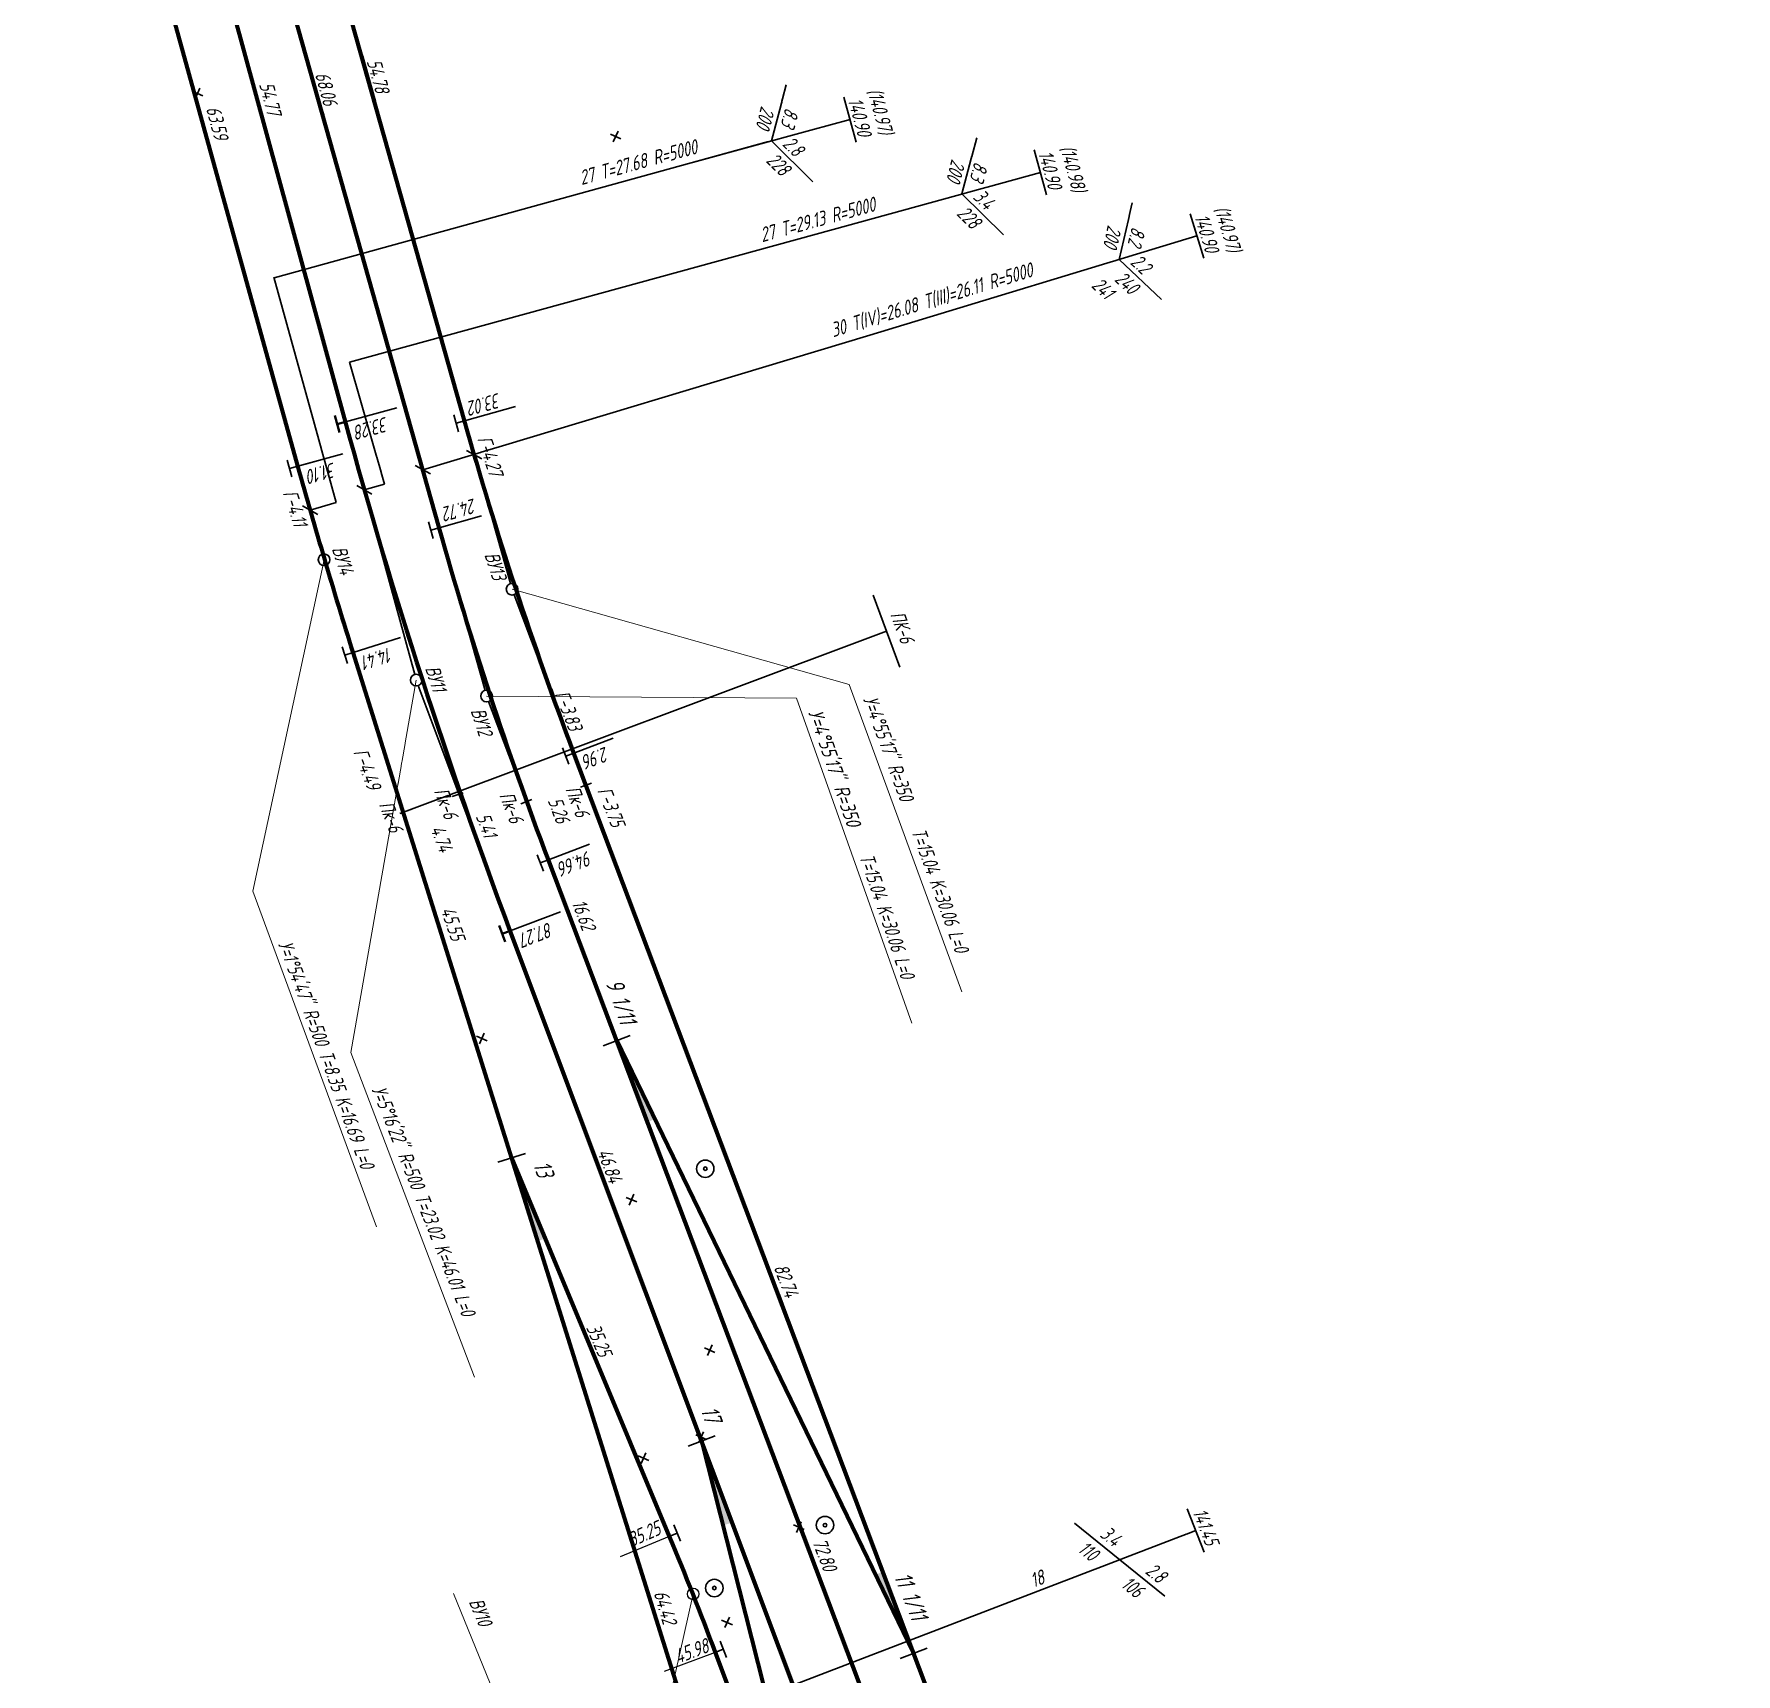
# Model space of a CAD drawing. Extents: x 8811 to 10286, y 10382 to 14118.
# Drawn here: x 10076.6 to 10223, y 10616.8 to 10757.8 of the extents above; entities that cross this region are included whole.
import ezdxf
from ezdxf.enums import TextEntityAlignment as Align

# ---------------------------------------------------------------- set-up
doc = ezdxf.new("R2010")
doc.units = 0
for name, color, linetype in [('9.Стрелочные переводы', 7, 'Continuous'), ('I.Вершины', 7, 'Continuous'), ('I.Ось трассы', 7, 'Continuous'), ('I.Параметры кривых', 7, 'Continuous'), ('II.Вершины', 7, 'Continuous'), ('II.Ось трассы', 7, 'Continuous'), ('II.Параметры кривых', 7, 'Continuous'), ('III.Вершины', 7, 'Continuous'), ('III.Ось трассы', 7, 'Continuous'), ('III.Стрелочные переводы', 7, 'Continuous'), ('IIс.Вершины', 7, 'Continuous'), ('IIс.Параметры кривых', 7, 'Continuous'), ('IIс.Прямые вставки', 7, 'Continuous'), ('IIс.Стрелочные переводы', 7, 'Continuous'), ('IV.Вершины', 7, 'Continuous'), ('IV.Ось трассы', 7, 'Continuous'), ('IV.Ось трассы1', 7, 'Continuous'), ('IV.Параметры кривых', 7, 'Continuous'), ('IV.Стрелочные переводы', 7, 'Continuous'), ('Iс.Вершины', 7, 'Continuous'), ('Iс.Междупутья', 7, 'Continuous'), ('Iс.Параметры кривых', 7, 'Continuous'), ('Iс.Прямые вставки', 7, 'Continuous'), ('Iс.Стрелочные переводы', 7, 'Continuous'), ('КН I.Прямые вставки', 7, 'Continuous'), ('КН II.Параметры кривых', 7, 'Continuous'), ('КН II.Прямые вставки', 7, 'Continuous'), ('КП 1.Стрелочные переводы', 7, 'Continuous'), ('КП 2.Вершины', 7, 'Continuous'), ('КП 2.Ось трассы', 7, 'Continuous'), ('КП 2.Параметры кривых', 7, 'Continuous'), ('КП3.Вершины', 7, 'Continuous'), ('КП3.Стрелочные переводы', 7, 'Continuous'), ('КП5.Ось трассы', 7, 'Continuous'), ('маскировка', 7, 'Continuous')]:
    doc.layers.add(name, color=color, linetype=linetype)
for name, color, linetype, lineweight in [('IIс.Пикетаж', 7, 'Continuous', 15), ('Iс.Пикетаж', 7, 'Continuous', 15), ('кресты', 1, 'Continuous', 30), ('кресты здания и сооружения', 1, 'Continuous', 30), ('Уклоноуказатели по станции', 1, 'Continuous', 35)]:
    doc.layers.add(name, color=color, linetype=linetype, lineweight=lineweight)
doc.styles.add('спдс_сжатие09', font='SPDS.shx', dxfattribs={"width": 0.9, "oblique": 15, "height": 1.25})

# ---------------------------------------------------------------- blocks, each defined once
blk = doc.blocks.new('alignment_cc_sign')
at = {"color": 0, "linetype": 'ByBlock', "lineweight": -2}
for p, q in [((-1.5, 1.5), (1.5, 1.5)), ((0, 0), (0, 1.5))]:
    blk.add_line(p, q, dxfattribs=at)

msp = doc.modelspace()

# ---------------------------------------------------------------- linework, layer by layer
at = {"layer": '9.Стрелочные переводы', "color": 5, "lineweight": 30}
for centre, radius in [((10134.34, 10660.24), 0.75), ((10134.34, 10660.24), 0.15), ((10135.12, 10624.19), 0.75), ((10135.12, 10624.19), 0.15)]:
    msp.add_circle(centre, radius, dxfattribs=at)
at = {"layer": 'I.Параметры кривых', "color": 5, "lineweight": 30}
msp.add_line((10104.05, 10704.63), (10108.13, 10705.91), dxfattribs=at)
at = {"layer": 'I.Параметры кривых', "color": 5}
msp.add_line((10104.05, 10704.63), (10108.13, 10705.91), dxfattribs=at)
at = {"layer": 'II.Параметры кривых', "color": 5, "lineweight": 30}
msp.add_line((10103.4, 10724.46), (10107.81, 10725.66), dxfattribs=at)
at = {"layer": 'III.Стрелочные переводы', "color": 5, "lineweight": 30}
msp.add_line((10135.19, 10637.28), (10132.86, 10636.4), dxfattribs=at)
at = {"layer": 'III.Стрелочные переводы', "color": 5}
msp.add_solid([(10126.72, 10671.26), (10126.72, 10671.26), (10129.37, 10664.24), (10129.99, 10664.51)], dxfattribs=at)
at = {"layer": 'IV.Стрелочные переводы', "color": 5, "lineweight": 30}
msp.add_line((10153.43, 10619.03), (10151.09, 10618.14), dxfattribs=at)
at = {"layer": 'КП 1.Стрелочные переводы', "color": 5, "lineweight": 30}
msp.add_solid([(10134.02, 10636.84), (10134.02, 10636.84), (10136.66, 10629.82), (10135.87, 10629.57)], dxfattribs=at)
at = {"layer": 'КП 2.Вершины', "color": 5}
msp.add_line((10131.24, 10628.63), (10133.11, 10624.14), dxfattribs=at)
at = {"layer": 'КП 2.Вершины', "color": 5, "lineweight": 30}
msp.add_line((10136.97, 10613.92), (10134.2, 10621.29), dxfattribs=at)
at = {"layer": 'КП 2.Вершины', "color": 5}
msp.add_circle((10133.3, 10623.68), 0.5, dxfattribs=at)
at = {"layer": 'КП 2.Параметры кривых', "color": 5}
for p, q in [((10131.24, 10628.63), (10127.03, 10626.87)), ((10135.19, 10618.66), (10130.8, 10617.01))]:
    msp.add_line(p, q, dxfattribs=at)
at = {"layer": 'КП3.Стрелочные переводы', "color": 5}
msp.add_solid([(10117.68, 10661.17), (10117.68, 10661.17), (10119.93, 10654.01), (10120.57, 10654.25)], dxfattribs=at)
at = {"layer": 'кресты', "color": 5, "lineweight": 30}
for p, q in [((10134.92, 10645.09), (10134.52, 10644.18)), ((10134.26, 10644.84), (10135.17, 10644.44)), ((10133.52, 10637.35), (10134.44, 10636.95)), ((10134.18, 10637.61), (10133.78, 10636.7)), ((10128.57, 10635.56), (10129.48, 10635.15)), ((10129.23, 10635.81), (10128.82, 10634.9)), ((10142.6, 10629.88), (10142.2, 10628.97)), ((10136.41, 10621.7), (10136.01, 10620.79)), ((10135.75, 10621.44), (10136.67, 10621.04))]:
    msp.add_line(p, q, dxfattribs=at)
at = {"layer": 'маскировка', "color": 5, "lineweight": 20, "flags": 128}
msp.add_lwpolyline([(10133.3, 10623.68), (10125.99, 10591.08), (10112.68, 10623.72)], dxfattribs=at)
at = {"layer": 'Уклоноуказатели по станции', "color": 5, "lineweight": 30}
for p, q in [((10109.39, 10720.69), (10110.7, 10719.97)), ((10104.36, 10718.97), (10105.66, 10718.23))]:
    msp.add_line(p, q, dxfattribs=at)

# ---------------------------------------------------------------- block references
at = {"layer": 'I.Ось трассы', "color": 5, "lineweight": 30, "xscale": 0.4999999999999982, "yscale": 0.4999999999999982, "zscale": 0.4999999999999982, "rotation": 107.4228383601294}
msp.add_blockref('alignment_cc_sign', (10104.05, 10704.63), dxfattribs=at)
msp.add_blockref('alignment_cc_sign', (10104.05, 10704.63), dxfattribs=at)
at = {"layer": 'II.Ось трассы', "color": 5, "lineweight": 40, "xscale": 0.5, "yscale": 0.5, "zscale": 0.5}
for p, rotation in [((10103.4, 10724.46), 105.2967643960445), ((10117.57, 10680.7), 110.5696021334026)]:
    msp.add_blockref('alignment_cc_sign', p, dxfattribs=dict(at, rotation=rotation))
at = {"layer": 'КП 2.Ось трассы', "color": 5, "lineweight": 30}
for p, xscale, yscale, zscale, rotation in [((10131.24, 10628.63), 0.4999999999999999, 0.4999999999999999, 0.4999999999999999, 292.6172878376161), ((10135.19, 10618.66), 0.4999999999999993, 0.4999999999999993, 0.4999999999999993, 290.5690370489344)]:
    msp.add_blockref('alignment_cc_sign', p, dxfattribs=dict(at, xscale=xscale, yscale=yscale, zscale=zscale, rotation=rotation))

# ---------------------------------------------------------------- texts
at = {"layer": 'I.Параметры кривых', "color": 5, "lineweight": 30, "style": 'спдс_сжатие09', "oblique": 15, "width": 0.9}
for s, rotation, p in [('33.28', 195.5098, (10104.14, 10724.14)), ('14.41', 197.4228, (10104.79, 10704.34))]:
    msp.add_text(s, height=1.25, rotation=rotation, dxfattribs=at).set_placement(p, align=Align.RIGHT)
at = {"layer": 'I.Параметры кривых', "color": 5, "style": 'спдс_сжатие09', "oblique": 15, "width": 0.9}
msp.add_text('14.41', height=1.25, rotation=197.4228, dxfattribs=at).set_placement((10104.79, 10704.34), align=Align.RIGHT)
at = {"layer": 'II.Параметры кривых', "color": 5, "lineweight": 30, "style": 'спдс_сжатие09', "oblique": 15, "width": 0.9}
msp.add_text('87.27', height=1.25, rotation=201.2268, dxfattribs=at).set_placement((10118.33, 10680.45), align=Align.RIGHT)
at = {"layer": 'IIс.Прямые вставки', "color": 5, "lineweight": 30, "style": 'спдс_сжатие09', "oblique": 15, "width": 0.9}
msp.add_text('45.55', height=1.25, rotation=289.0402, dxfattribs=at).set_placement((10112.04, 10681.12), align=Align.CENTER)
at = {"layer": 'IIс.Стрелочные переводы', "color": 5, "lineweight": 30, "style": 'спдс_сжатие09', "oblique": 15, "width": 0.9}
for s, p in [('13', (10119.95, 10659.36)), ('17', (10134.37, 10638.26))]:
    msp.add_text(s, height=1.5, rotation=289.4437, dxfattribs=at).set_placement(p, align=Align.RIGHT)
at = {"layer": 'КП 2.Вершины', "color": 5, "lineweight": 30, "style": 'спдс_сжатие09', "oblique": 15, "width": 0.9}
for s, rotation, p in [('35.25', 293.1236, (10124.63, 10645.27)), ('ВУ10', 292.0382, (10114.43, 10621.91))]:
    msp.add_text(s, height=1.25, rotation=rotation, dxfattribs=at).set_placement(p, align=Align.CENTER)
at = {"layer": 'КП 2.Параметры кривых', "color": 5, "lineweight": 30, "style": 'спдс_сжатие09', "oblique": 15, "width": 0.9}
for s, rotation, p in [('35.25', 23.7631, (10130.62, 10628.84)), ('45.98', 20.5636, (10134.75, 10618.7))]:
    msp.add_text(s, height=1.25, rotation=rotation, dxfattribs=at).set_placement(p, align=Align.RIGHT)
at = {"layer": 'КП3.Вершины', "color": 5, "lineweight": 30, "style": 'спдс_сжатие09', "oblique": 15, "width": 0.9}
msp.add_text('64.42', height=1.25, rotation=286.6416, dxfattribs=at).set_placement((10130.3, 10622.37), align=Align.CENTER)
at = {"layer": 'Уклоноуказатели по станции', "color": 5, "lineweight": 30, "style": 'спдс_сжатие09', "oblique": 15, "width": 0.9}
msp.add_text('18', height=1.25, rotation=21.0029, dxfattribs=at).set_placement((10162.34, 10624.78), align=Align.MIDDLE_LEFT)

# ---------------------------------------------------------------- wipeouts: each hides what was drawn before it
at = {"color": 5}
for points in [[(10102.19, 10754.71), (10103.12, 10751.29), (10101.59, 10750.9), (10100.64, 10754.89)], [(10106.62, 10755.99), (10107.64, 10752.08), (10105.99, 10752.01), (10104.91, 10755.94)], [(10097.42, 10754.14), (10098.43, 10749.86), (10096.6, 10750.24), (10095.63, 10754.01)], [(10149.65, 10753.82), (10151.16, 10748.28), (10147.65, 10748.15), (10146.33, 10752.82)], [(10092.79, 10751.89), (10093.78, 10748.18), (10091.94, 10748.19), (10091.02, 10751.72)], [(10137.1, 10750.02), (10137.38, 10748.13), (10123.66, 10744.49), (10123.41, 10746.44)], [(10166.25, 10748.84), (10167.63, 10743.62), (10163.91, 10743.62), (10162.75, 10748.14)], [(10179.62, 10743.62), (10181.61, 10737.95), (10177.72, 10737.84), (10176.25, 10742.62)], [(10172.86, 10741.87), (10171.98, 10739.01), (10174.59, 10736.01), (10168.91, 10733.85), (10167.21, 10736.03), (10169.72, 10737.53), (10169.23, 10738.76), (10168.18, 10739.1), (10168.78, 10742.43)], [(10117.29, 10727.22), (10117.33, 10725.78), (10113.98, 10724.88), (10113.87, 10726.34)], [(10103.22, 10722.58), (10103.26, 10721.04), (10099.78, 10720.14), (10100.11, 10721.67)], [(10115.82, 10723.73), (10117.24, 10719.17), (10115.84, 10719.38), (10114.48, 10723.51)], [(10108.16, 10722.02), (10108.2, 10720.63), (10105.19, 10719.74), (10104.86, 10721.12)], [(10099.22, 10718.96), (10100.49, 10714.88), (10098.98, 10714.82), (10097.77, 10718.85)], [(10115.32, 10718.13), (10115.28, 10716.74), (10111.81, 10715.74), (10111.74, 10717.26)], [(10103.57, 10714.08), (10104.48, 10711.01), (10102.91, 10710.92), (10101.98, 10713.78)], [(10116.55, 10713.57), (10117.48, 10710.65), (10116.11, 10710.25), (10115.06, 10713.47)], [(10151.46, 10708.68), (10152.76, 10705.05), (10151.14, 10704.93), (10149.94, 10708.31)], [(10111.47, 10703.65), (10112.28, 10701.07), (10110.89, 10700.99), (10110.08, 10703.45)], [(10148.97, 10702.09), (10158.24, 10676.15), (10156.5, 10675.82), (10147.16, 10701.94)], [(10115.49, 10699.83), (10116.24, 10697.39), (10114.84, 10697.33)], [(10105.23, 10696.84), (10106.84, 10692.26), (10107.52, 10692.02), (10108.73, 10688.76), (10107.25, 10688.66), (10105.98, 10692.04), (10105.32, 10692.43), (10103.65, 10696.8)], [(10126.09, 10693.68), (10127.84, 10689.15), (10126.33, 10689), (10124.79, 10693.26)], [(10117.88, 10692.84), (10119.02, 10689.74), (10117.58, 10689.48), (10116.35, 10692.74)], [(10112.04, 10689.91), (10112.94, 10687.38), (10111.61, 10687.01), (10110.45, 10689.79)], [(10124.98, 10688.21), (10125.49, 10686.43), (10121.73, 10685.11), (10121.19, 10686.58)], [(10124.13, 10683.89), (10125.34, 10680.41), (10123.81, 10680.1), (10122.55, 10683.36)], [(10126.99, 10677.19), (10128.78, 10672.4), (10127.01, 10672.22), (10125.43, 10676.8)], [(10105.55, 10670.72), (10116.01, 10644.53), (10114.28, 10644.2), (10104.07, 10670.19)], [(10126.3, 10662.29), (10127.68, 10658.72), (10126.18, 10658.29), (10124.78, 10661.98)], [(10141.29, 10652.31), (10141.68, 10652.05), (10142.81, 10648.71), (10141.05, 10648.62), (10139.93, 10652.1)], [(10165.64, 10627.77), (10168.43, 10630.48), (10175.05, 10625.21), (10171.94, 10622.29)], [(10144.8, 10628.76), (10146.01, 10625.45), (10144.55, 10625.07), (10143.34, 10628.47)], [(10151.97, 10626.19), (10153.9, 10621.14), (10152.04, 10621.05), (10150.23, 10625.72)]]:
    msp.add_wipeout(points, dxfattribs=at).dxf.layer = 'маскировка'

# ---------------------------------------------------------------- next in the draw order: linework, layer by layer
at = {"color": 5, "lineweight": 30}
for p, q in [((10148.77, 10709.56, 62.93), (10151.08, 10703.37, 62.93)), ((10119.42, 10691.98), (10118.48, 10691.62))]:
    msp.add_line(p, q, dxfattribs=at)
at = {"layer": '9.Стрелочные переводы', "color": 5, "lineweight": 30}
for radius in [0.75, 0.15]:
    msp.add_circle((10144.64, 10629.6), radius, dxfattribs=at)
at = {"layer": 'I.Вершины', "color": 5, "lineweight": 30}
for p, q in [((10099.31, 10720.64), (10101.41, 10713.08)), ((10104.05, 10704.63), (10101.7, 10712.12))]:
    msp.add_line(p, q, dxfattribs=at)
at = {"layer": 'I.Вершины', "color": 5}
for p, q in [((10099.31, 10720.64), (10101.41, 10713.08)), ((10104.05, 10704.63), (10101.7, 10712.12))]:
    msp.add_line(p, q, dxfattribs=at)
at = {"layer": 'I.Вершины', "color": 5, "lineweight": 30}
msp.add_circle((10101.55, 10712.6), 0.5, dxfattribs=at)
at = {"layer": 'I.Вершины', "color": 5}
msp.add_circle((10101.55, 10712.6), 0.5, dxfattribs=at)
at = {"layer": 'I.Параметры кривых', "color": 5, "lineweight": 30}
msp.add_line((10099.31, 10720.64), (10103.17, 10721.71), dxfattribs=at)
at = {"layer": 'I.Параметры кривых', "color": 5}
msp.add_line((10099.31, 10720.64), (10103.17, 10721.71), dxfattribs=at)
at = {"layer": 'II.Вершины', "color": 5, "lineweight": 30}
msp.add_line((10103.4, 10724.46), (10109.35, 10702.73), dxfattribs=at)
msp.add_circle((10109.48, 10702.25), 0.5, dxfattribs=at)
at = {"layer": 'II.Параметры кривых', "color": 5, "lineweight": 30}
for p, q in [((10120.85, 10686.8), (10124.39, 10688.14)), ((10117.57, 10680.7), (10121.9, 10682.32))]:
    msp.add_line(p, q, dxfattribs=at)
at = {"layer": 'III.Вершины', "color": 5, "lineweight": 30}
msp.add_line((10111.45, 10715.35), (10115.4, 10701.36), dxfattribs=at)
at = {"layer": 'III.Стрелочные переводы', "color": 5, "lineweight": 30}
msp.add_line((10127.89, 10671.7), (10125.55, 10670.81), dxfattribs=at)
at = {"layer": 'III.Стрелочные переводы', "color": 5}
msp.add_line((10126.72, 10671.26), (10137.63, 10648.76), dxfattribs=at)
at = {"layer": 'IIс.Вершины', "color": 5, "lineweight": 30}
msp.add_circle((10117.72, 10710.06), 0.5, dxfattribs=at)
at = {"layer": 'IV.Вершины', "color": 5, "lineweight": 30}
msp.add_line((10113.64, 10724.53), (10117.59, 10710.54), dxfattribs=at)
at = {"layer": 'IV.Ось трассы1', "color": 5, "lineweight": 70}
msp.add_line((10152.26, 10618.58), (10126.72, 10671.26), dxfattribs=at)
at = {"layer": 'IV.Параметры кривых', "color": 5, "lineweight": 30}
for p, q in [((10113.64, 10724.53), (10118.03, 10725.77)), ((10111.45, 10715.35), (10115.09, 10716.38))]:
    msp.add_line(p, q, dxfattribs=at)
at = {"layer": 'IV.Стрелочные переводы', "color": 5, "lineweight": 30}
msp.add_line((10152.26, 10618.58), (10141.35, 10641.08), dxfattribs=at)
at = {"layer": 'IV.Стрелочные переводы', "color": 5}
msp.add_solid([(10152.26, 10618.58), (10152.26, 10618.58), (10149.61, 10625.6), (10148.99, 10625.33)], dxfattribs=at)
at = {"layer": 'Iс.Стрелочные переводы', "color": 5, "lineweight": 30}
msp.add_line((10155.4, 10610.28), (10141.6, 10646.83), dxfattribs=at)
at = {"layer": 'КП 2.Ось трассы', "color": 5, "lineweight": 70, "flags": 128}
msp.add_lwpolyline([(10117.68, 10661.17), (10131.24, 10628.63, -0.008937), (10135.19, 10618.66), (10145.82, 10590.32)], format="xyb", dxfattribs=at)
at = {"layer": 'КП3.Стрелочные переводы', "color": 5, "lineweight": 30}
msp.add_line((10116.49, 10660.8), (10118.88, 10661.54), dxfattribs=at)
at = {"layer": 'КП3.Стрелочные переводы', "color": 5}
msp.add_line((10117.68, 10661.17), (10125.11, 10643.35), dxfattribs=at)
at = {"layer": 'кресты', "color": 5, "lineweight": 30}
for p, q in [((10090.22, 10752.88), (10091.13, 10752.48)), ((10090.88, 10753.13), (10090.47, 10752.22)), ((10126.18, 10749.19), (10127.09, 10748.79)), ((10126.18, 10749.19), (10127.09, 10748.79)), ((10126.84, 10749.45), (10126.43, 10748.53)), ((10114.65, 10671.63), (10115.57, 10671.23)), ((10115.31, 10671.89), (10114.91, 10670.97)), ((10127.53, 10657.78), (10128.45, 10657.38)), ((10128.19, 10658.04), (10127.79, 10657.12)), ((10141.94, 10629.62), (10142.86, 10629.22))]:
    msp.add_line(p, q, dxfattribs=at)
at = {"layer": 'Уклоноуказатели по станции', "color": 5, "lineweight": 30}
for p, q in [((10146.26, 10752.37), (10147.31, 10748.51)), ((10162.64, 10747.83), (10163.7, 10743.97)), ((10169.94, 10738.4), (10171.07, 10743.27)), ((10176.06, 10742.34), (10177.22, 10738.51)), ((10169.94, 10738.4), (10173.59, 10734.98)), ((10102.59, 10717.51), (10097.24, 10736.89)), ((10106.76, 10719.08), (10103.73, 10729.57)), ((10113.81, 10721.99), (10115.13, 10721.28)), ((10105.01, 10718.6), (10106.76, 10719.08)), ((10099.71, 10717.23), (10101.01, 10716.49)), ((10100.36, 10716.86), (10102.59, 10717.51)), ((10169.99, 10626.62), (10166.1, 10629.77)), ((10139.57, 10614.96), (10171.24, 10627.11)), ((10173.87, 10623.48), (10169.99, 10626.62))]:
    msp.add_line(p, q, dxfattribs=at)

# ---------------------------------------------------------------- next in the draw order: block references
at = {"layer": 'I.Ось трассы', "color": 5, "lineweight": 30, "xscale": 0.499999999999999, "yscale": 0.499999999999999, "zscale": 0.499999999999999, "rotation": 105.5098116566355}
msp.add_blockref('alignment_cc_sign', (10099.31, 10720.64), dxfattribs=at)
msp.add_blockref('alignment_cc_sign', (10099.31, 10720.64), dxfattribs=at)
at = {"layer": 'III.Ось трассы', "color": 5, "lineweight": 30}
for p, xscale, yscale, zscale, rotation in [((10111.45, 10715.35), 0.4999999999999999, 0.4999999999999999, 0.4999999999999999, 105.7646869957037), ((10120.85, 10686.8), 0.4999999999999956, 0.4999999999999956, 0.4999999999999956, 110.6861388210214)]:
    msp.add_blockref('alignment_cc_sign', p, dxfattribs=dict(at, xscale=xscale, yscale=yscale, zscale=zscale, rotation=rotation))
at = {"layer": 'IV.Ось трассы', "color": 5, "lineweight": 30, "xscale": 0.4999999999999999, "yscale": 0.4999999999999999, "zscale": 0.4999999999999999, "rotation": 105.7646869957037}
msp.add_blockref('alignment_cc_sign', (10113.64, 10724.53), dxfattribs=at)

# ---------------------------------------------------------------- next in the draw order: texts
at = {"layer": 'I.Параметры кривых', "color": 5, "lineweight": 30, "style": 'спдс_сжатие09', "oblique": 15, "width": 0.9}
msp.add_text('31.10', height=1.25, rotation=195.5098, dxfattribs=at).set_placement((10100.05, 10720.33), align=Align.RIGHT)
at = {"layer": 'I.Параметры кривых', "color": 5, "style": 'спдс_сжатие09', "oblique": 15, "width": 0.9}
msp.add_text('31.10', height=1.25, rotation=195.5098, dxfattribs=at).set_placement((10100.05, 10720.33), align=Align.RIGHT)
at = {"layer": 'II.Параметры кривых', "color": 5, "lineweight": 30, "style": 'спдс_сжатие09', "oblique": 15, "width": 0.9}
msp.add_text('94.66', height=1.25, rotation=201.2268, dxfattribs=at).set_placement((10121.61, 10686.56), align=Align.RIGHT)
at = {"layer": 'IIс.Вершины', "color": 5, "lineweight": 30, "style": 'спдс_сжатие09', "oblique": 15, "width": 0.9}
for s, p in [('Г-4.27', (10116.43, 10721.73)), ('Г-4.11', (10099.66, 10717.24)), ('ВУ14', (10103.77, 10712.76)), ('ВУ11', (10111.76, 10702.59))]:
    msp.add_text(s, height=1.25, rotation=287.9645, dxfattribs=at).set_placement(p, align=Align.TOP_CENTER)
at = {"layer": 'IIс.Прямые вставки', "color": 5, "lineweight": 30, "style": 'спдс_сжатие09', "oblique": 15, "width": 0.9}
for s, rotation, p in [('68.06', 285.3174, (10101.14, 10752.94)), ('16.62', 290.6861, (10123.3, 10681.86)), ('72.80', 290.6861, (10144.02, 10626.85))]:
    msp.add_text(s, height=1.25, rotation=rotation, dxfattribs=at).set_placement(p, align=Align.CENTER)
at = {"layer": 'IIс.Стрелочные переводы', "color": 5, "lineweight": 30, "style": 'спдс_сжатие09', "oblique": 15, "width": 0.9}
msp.add_text('9 1/11', height=1.5, rotation=289.4437, dxfattribs=at).set_placement((10127.05, 10672.53), align=Align.RIGHT)
at = {"layer": 'IV.Параметры кривых', "color": 5, "lineweight": 30, "style": 'спдс_сжатие09', "oblique": 15, "width": 0.9}
for s, p in [('33.02', (10113.89, 10726.2)), ('24.72', (10111.75, 10717.12))]:
    msp.add_text(s, height=1.25, rotation=195.7647, dxfattribs=at).set_placement(p, align=Align.RIGHT)
at = {"layer": 'Iс.Вершины', "color": 5, "lineweight": 30, "style": 'спдс_сжатие09', "oblique": 15, "width": 0.9}
msp.add_text('ВУ13', height=1.25, rotation=288.034, dxfattribs=at).set_placement((10116.89, 10712.27), align=Align.TOP_CENTER)
at = {"layer": 'Iс.Междупутья', "color": 5, "lineweight": 30, "style": 'спдс_сжатие09', "oblique": 15, "width": 0.9}
for s, p in [('Г-4.49', (10104.68, 10694.4)), ('46.84', (10125.55, 10660.29))]:
    msp.add_text(s, height=1.25, rotation=290.457, dxfattribs=at).set_placement(p, align=Align.CENTER)
at = {"layer": 'Iс.Прямые вставки', "color": 5, "lineweight": 30, "style": 'спдс_сжатие09', "oblique": 15, "width": 0.9}
for s, rotation, p in [('54.78', 285.5374, (10105.6, 10754.03)), ('82.74', 290.6861, (10140.71, 10650.42))]:
    msp.add_text(s, height=1.25, rotation=rotation, dxfattribs=at).set_placement(p, align=Align.CENTER)
at = {"layer": 'Iс.Стрелочные переводы', "color": 5, "lineweight": 30, "style": 'спдс_сжатие09', "oblique": 15, "width": 0.9}
msp.add_text('11 1/11', height=1.5, rotation=291.8755, dxfattribs=at).set_placement((10153.51, 10621.84), align=Align.TOP_RIGHT)
at = {"layer": 'КН I.Прямые вставки', "color": 5, "lineweight": 30, "style": 'спдс_сжатие09', "oblique": 15, "width": 0.9}
msp.add_text('63.59', height=1.25, rotation=285.0355, dxfattribs=at).set_placement((10091.76, 10750), align=Align.CENTER)
at = {"layer": 'КН II.Прямые вставки', "color": 5, "lineweight": 30, "style": 'спдс_сжатие09', "oblique": 15, "width": 0.9}
msp.add_text('54.77', height=1.25, rotation=284.918, dxfattribs=at).set_placement((10096.32, 10752.09), align=Align.CENTER)
at = {"layer": 'Уклоноуказатели по станции', "color": 5, "lineweight": 30, "style": 'спдс_сжатие09', "oblique": 15, "width": 0.9}
for s, rotation, p in [('140.90', 285.2121, (10147.03, 10750.51)), ('(140.97)', 285.2121, (10148.79, 10751)), ('140.90', 285.3621, (10163.41, 10745.97)), ('(140.98)', 285.3621, (10165.38, 10746.07)), ('140.90', 286.892, (10176.88, 10740.5)), ('(140.97)', 286.892, (10178.69, 10740.87))]:
    msp.add_text(s, height=1.25, rotation=rotation, dxfattribs=at).set_placement(p, align=Align.CENTER)
msp.add_text('27 Т=27.68 R=5000', height=1.25, rotation=15.2121, dxfattribs=at).set_placement((10123.53, 10745.4), align=Align.MIDDLE_LEFT)
for s, rotation, p in [('8.2', 256.892, (10170.67, 10739.76)), ('3.4', 321.034, (10169.44, 10627.67)), ('2.8', 321.034, (10173.33, 10624.52))]:
    msp.add_text(s, height=1.25, rotation=rotation, dxfattribs=at).set_placement(p, align=Align.RIGHT)
msp.add_text('2.2', height=1.25, rotation=316.892, dxfattribs=at).set_placement((10170.83, 10738.08))
msp.add_text('240', height=1.25, rotation=316.892, dxfattribs=at).set_placement((10170.32, 10737.53), align=Align.TOP_LEFT)
at = {"layer": 'Уклоноуказатели по станции', "color": 5, "lineweight": 30, "extrusion": (0.001331, 0.000370299, 0.999999), "style": 'спдс_сжатие09', "oblique": 15, "width": 0.9}
msp.add_text('ПК-6', height=1.25, rotation=290.2195, dxfattribs=at).set_placement((10150.57, 10706.56, 103.95), align=Align.CENTER)
at = {"layer": 'Уклоноуказатели по станции', "color": 5, "lineweight": 30, "style": 'спдс_сжатие09', "oblique": 15, "width": 0.9}
for s, p in [('110', (10168.26, 10627.38)), ('106', (10172.15, 10624.23))]:
    msp.add_text(s, height=1.25, rotation=321.034, dxfattribs=at).set_placement(p, align=Align.TOP_RIGHT)

# ---------------------------------------------------------------- next in the draw order: wipeouts: each hides what was drawn before it
at = {"color": 5}
for points in [[(10167.96, 10740.27), (10168.29, 10738.39), (10145.44, 10731.37), (10145.27, 10733.48)], [(10142.48, 10701.06), (10144.08, 10701.39), (10153.53, 10673.46), (10152.13, 10673.32)], [(10114.04, 10699.83), (10115.56, 10699.94), (10114.89, 10697.35)], [(10110.02, 10697.28), (10110.15, 10695.88), (10107.67, 10695.06), (10107.53, 10696.47)], [(10126.17, 10696.83), (10126.55, 10695.37), (10123.94, 10694.4), (10123.57, 10695.74)], [(10112.09, 10693.29), (10113.39, 10689.92), (10111.88, 10689.81)], [(10123.59, 10693.42), (10124.76, 10690.19), (10123.38, 10689.91), (10121.49, 10689.55), (10120.6, 10692.1), (10122.05, 10692.46), (10122.06, 10693.31)], [(10115.81, 10691.06), (10116.82, 10688.45), (10115.29, 10688.29), (10114.42, 10690.82)], [(10097.16, 10684.37), (10106.59, 10658.44), (10105.03, 10658.41), (10095.63, 10684.02)], [(10174.92, 10630.95), (10177.7, 10631.86), (10179.31, 10627.51), (10176.67, 10626.66)]]:
    msp.add_wipeout(points, dxfattribs=at).dxf.layer = 'маскировка'

# ---------------------------------------------------------------- next in the draw order: linework, layer by layer
at = {"color": 5, "lineweight": 30}
msp.add_line((10124.55, 10693.39), (10123.61, 10693.04), dxfattribs=at)
at = {"layer": 'III.Вершины', "color": 5, "lineweight": 30}
msp.add_circle((10115.53, 10700.88), 0.5, dxfattribs=at)
at = {"layer": 'Iс.Стрелочные переводы', "color": 5, "lineweight": 30}
msp.add_line((10124.86, 10691.15), (10138.66, 10654.6), dxfattribs=at)
at = {"layer": 'КП5.Ось трассы', "color": 5, "lineweight": 70, "flags": 128}
msp.add_lwpolyline([(10134.02, 10636.84), (10150.2, 10573.04), (10150.84, 10570.54), (10176.86, 10467.62)], dxfattribs=at)
at = {"layer": 'кресты здания и сооружения', "color": 5, "lineweight": 20}
msp.add_lwpolyline([(10101.55, 10712.6), (10095.44, 10684.09), (10106.07, 10655.25)], dxfattribs=at)
at = {"layer": 'Уклоноуказатели по станции', "color": 5, "lineweight": 30}
for p, q in [((10110.04, 10720.33), (10148.48, 10731.91)), ((10175.8, 10631), (10177.24, 10627.26)), ((10171.24, 10627.11), (10176.52, 10629.13))]:
    msp.add_line(p, q, dxfattribs=at)

# ---------------------------------------------------------------- next in the draw order: texts
at = {"layer": 'I.Параметры кривых', "color": 5, "lineweight": 30, "style": 'спдс_сжатие09', "oblique": 15, "width": 0.9}
msp.add_text('У=1°54\'47" R=500 T=8.35 K=16.69 L=0', height=1.25, rotation=290.1794, dxfattribs=at).set_placement((10101.16, 10669.83), align=Align.CENTER)
at = {"layer": 'IIс.Вершины', "color": 5, "lineweight": 30, "style": 'спдс_сжатие09', "oblique": 15, "width": 0.9}
for s, rotation, p in [('ВУ12', 287.9645, (10115.7, 10698.87)), ('Г-3.75', 291.2726, (10126.82, 10691.59))]:
    msp.add_text(s, height=1.25, rotation=rotation, dxfattribs=at).set_placement(p, align=Align.TOP_CENTER)
msp.add_text('У=5°16\'22" R=500 T=23.02 K=46.01 L=0', height=1.25, rotation=291.6915, dxfattribs=at).set_placement((10109.53, 10657.24), align=Align.CENTER)
at = {"layer": 'IIс.Параметры кривых', "color": 5, "lineweight": 30, "style": 'спдс_сжатие09', "oblique": 15}
msp.add_text('У=4°55\'17" R=350 ', height=1.25, rotation=288.8154, dxfattribs=at).set_placement((10144.98, 10694.19), align=Align.CENTER)
at = {"layer": 'IIс.Параметры кривых', "color": 5, "lineweight": 30, "insert": (10148.75, 10687.49), "char_height": 1.25, "width": 14.9133, "attachment_point": 1, "rotation": 288.8154, "style": 'спдс_сжатие09'}
msp.add_mtext('T=15.04 K=30.06 L=0', dxfattribs=at)
at = {"layer": 'IIс.Пикетаж', "color": 5, "lineweight": 30, "style": 'спдс_сжатие09', "oblique": 15, "width": 0.9}
msp.add_text('Пк-6', height=1.25, rotation=290.6861, dxfattribs=at).set_placement((10117.08, 10691.1), align=Align.CENTER)
at = {"layer": 'IV.Параметры кривых', "color": 5, "lineweight": 30, "style": 'спдс_сжатие09', "oblique": 15, "width": 0.9}
msp.add_text('2.96', height=1.25, rotation=200.6861, dxfattribs=at).set_placement((10123.72, 10695.77), align=Align.RIGHT)
at = {"layer": 'Iс.Междупутья', "color": 5, "lineweight": 30, "style": 'спдс_сжатие09', "oblique": 15, "width": 0.9}
for s, p in [('5.26', (10121.16, 10690.86)), ('5.41', (10114.94, 10689.57))]:
    msp.add_text(s, height=1.25, rotation=290.457, dxfattribs=at).set_placement(p, align=Align.CENTER)
at = {"layer": 'Iс.Параметры кривых', "color": 5, "lineweight": 30, "style": 'спдс_сжатие09', "oblique": 15, "width": 0.9}
msp.add_text('У=4°55\'17" R=350 ', height=1.25, rotation=289.872, dxfattribs=at).set_placement((10149.61, 10695.89), align=Align.CENTER)
at = {"layer": 'Iс.Параметры кривых', "color": 5, "lineweight": 30, "insert": (10153.21, 10689.69), "char_height": 1.25, "width": 18.8016, "attachment_point": 1, "rotation": 289.872, "style": 'спдс_сжатие09'}
msp.add_mtext('T=15.04 K=30.06 L=0', dxfattribs=at)
at = {"layer": 'Iс.Пикетаж', "color": 5, "lineweight": 30, "style": 'спдс_сжатие09', "oblique": 15, "width": 0.9}
msp.add_text('Пк-6', height=1.25, rotation=290.6861, dxfattribs=at).set_placement((10122.76, 10691.62), align=Align.CENTER)
at = {"layer": 'Уклоноуказатели по станции', "color": 5, "lineweight": 30, "style": 'спдс_сжатие09', "oblique": 15, "width": 0.9}
msp.add_text('200', height=1.25, rotation=256.892, dxfattribs=at).set_placement((10169.77, 10739.33), align=Align.TOP_RIGHT)
msp.add_text('30 Т(IV)=26.08 Т(III)=26.11 R=5000', height=1.25, rotation=16.892, dxfattribs=at).set_placement((10145.17, 10732.31), align=Align.MIDDLE_LEFT)
msp.add_text('241', height=1.25, rotation=316.892, dxfattribs=at).set_placement((10168.33, 10737), align=Align.TOP_LEFT)
msp.add_text('141.45', height=1.25, rotation=291.0029, dxfattribs=at).set_placement((10176.81, 10629.24), align=Align.CENTER)

# ---------------------------------------------------------------- next in the draw order: wipeouts: each hides what was drawn before it
at = {"color": 5}
for points in [[(10155.61, 10747.78), (10158.78, 10746.78), (10158.4, 10744.69), (10160.33, 10742.73), (10157.76, 10740.09), (10155.63, 10742.02), (10156.97, 10743.28), (10156.35, 10744.19), (10156.48, 10744.66), (10154.8, 10745.05)], [(10152.12, 10744.67), (10152.13, 10743.05), (10139.02, 10739.49), (10138.9, 10741.38)], [(10122.51, 10701.77), (10124.13, 10697.55), (10122.65, 10697.4), (10121.14, 10701.53)], [(10108.93, 10694.93), (10109.86, 10692.02), (10108.51, 10691.68), (10107.47, 10694.68)], [(10110.83, 10693.08), (10112.29, 10693.23), (10111.95, 10689.96)]]:
    msp.add_wipeout(points, dxfattribs=at).dxf.layer = 'маскировка'

# ---------------------------------------------------------------- next in the draw order: linework, layer by layer
at = {"color": 5, "lineweight": 30}
for p, q in [((10108.62, 10690.97, 141.19), (10149.93, 10706.47, 62.93)), ((10113.51, 10692.57), (10112.56, 10692.25)), ((10109.02, 10691.11), (10108.07, 10690.79))]:
    msp.add_line(p, q, dxfattribs=at)
at = {"layer": 'II.Вершины', "color": 5, "lineweight": 30}
msp.add_line((10117.57, 10680.7), (10109.65, 10701.78), dxfattribs=at)
at = {"layer": 'III.Вершины', "color": 5, "lineweight": 30}
msp.add_line((10120.85, 10686.8), (10115.71, 10700.41), dxfattribs=at)
at = {"layer": 'IV.Вершины', "color": 5, "lineweight": 30}
msp.add_line((10123.04, 10695.98), (10117.9, 10709.59), dxfattribs=at)
at = {"layer": 'IV.Параметры кривых', "color": 5, "lineweight": 30}
msp.add_line((10123.04, 10695.98), (10126.43, 10697.27), dxfattribs=at)
at = {"layer": 'кресты здания и сооружения', "color": 5, "lineweight": 20}
for points in [[(10117.72, 10710.06), (10146.72, 10701.86), (10156.41, 10675.46)], [(10109.48, 10702.25), (10103.85, 10670.23), (10114.49, 10642.31)], [(10115.53, 10700.88), (10142.2, 10700.69), (10152.1, 10672.74)]]:
    msp.add_lwpolyline(points, dxfattribs=at)
at = {"layer": 'Уклоноуказатели по станции', "color": 5, "lineweight": 30}
for p, q in [((10156.42, 10744.05), (10157.69, 10748.88)), ((10145.33, 10741), (10163.17, 10745.9)), ((10156.42, 10744.05), (10159.98, 10740.53)), ((10103.73, 10729.57), (10145.33, 10741)), ((10148.48, 10731.91), (10176.63, 10740.45))]:
    msp.add_line(p, q, dxfattribs=at)

# ---------------------------------------------------------------- next in the draw order: block references
at = {"layer": 'IV.Ось трассы', "color": 5, "lineweight": 30, "xscale": 0.5, "yscale": 0.5, "zscale": 0.5, "rotation": 110.6861319908322}
msp.add_blockref('alignment_cc_sign', (10123.04, 10695.98), dxfattribs=at)

# ---------------------------------------------------------------- next in the draw order: texts
at = {"layer": 'IIс.Вершины', "color": 5, "lineweight": 30, "style": 'спдс_сжатие09', "oblique": 15, "width": 0.9}
msp.add_text('Г-3.83', height=1.25, rotation=291.2726, dxfattribs=at).set_placement((10123.16, 10699.88), align=Align.TOP_CENTER)
at = {"layer": 'IIс.Пикетаж', "color": 5, "lineweight": 30, "style": 'спдс_сжатие09', "oblique": 15, "width": 0.9}
for p in [(10111.45, 10691.45), (10106.72, 10690.3)]:
    msp.add_text('Пк-6', height=1.25, rotation=290.6861, dxfattribs=at).set_placement(p, align=Align.CENTER)
at = {"layer": 'Iс.Междупутья', "color": 5, "lineweight": 30, "style": 'спдс_сжатие09', "oblique": 15, "width": 0.9}
msp.add_text('4.74', height=1.25, rotation=290.457, dxfattribs=at).set_placement((10111.08, 10688.42), align=Align.CENTER)
at = {"layer": 'Уклоноуказатели по станции', "color": 5, "lineweight": 30, "style": 'спдс_сжатие09', "oblique": 15, "width": 0.9}
msp.add_text('200', height=1.25, rotation=255.3621, dxfattribs=at).set_placement((10156.28, 10744.98), align=Align.TOP_RIGHT)
msp.add_text('8.3', height=1.25, rotation=255.3621, dxfattribs=at).set_placement((10157.09, 10745.35), align=Align.RIGHT)
msp.add_text('27 Т=29.13 R=5000', height=1.25, rotation=15.3621, dxfattribs=at).set_placement((10139.07, 10740.49), align=Align.MIDDLE_LEFT)
msp.add_text('3.4', height=1.25, rotation=315.3621, dxfattribs=at).set_placement((10157.3, 10743.7))
msp.add_text('228', height=1.25, rotation=315.3621, dxfattribs=at).set_placement((10156.77, 10743.17), align=Align.TOP_LEFT)

# ---------------------------------------------------------------- next in the draw order: wipeouts: each hides what was drawn before it
at = {"color": 5}
msp.add_wipeout([(10139.2, 10752.42), (10142.96, 10751.39), (10142.16, 10749.02), (10144.26, 10746.91), (10141.56, 10744.59), (10139.46, 10746.7), (10140.47, 10748.14), (10139.99, 10748.69), (10140.2, 10749.09), (10138.46, 10749.5)], dxfattribs=at).dxf.layer = 'маскировка'

# ---------------------------------------------------------------- next in the draw order: linework, layer by layer
at = {"layer": 'I.Ось трассы', "color": 5, "lineweight": 70, "flags": 128}
msp.add_lwpolyline([(10162.67, 10498.96), (10147.78, 10560.72, 0.016863), (10136.97, 10599.71), (10104.05, 10704.63, -0.008347), (10099.31, 10720.64), (10092.63, 10744.71), (10082.31, 10781.91, 0.000893), (10079.62, 10791.55, 0.002679), (10076.87, 10801.16, 0.014242), (10064.58, 10839.09, 0.002679), (10061.17, 10848.49, 0.000893), (10057.69, 10857.86), (10030.45, 10931.06, 0.000313), (10026.96, 10940.43, 0.000938), (10023.45, 10949.79, 0.003495), (10013.38, 10975.87, 0.000938), (10009.7, 10985.17, 0.000313), (10005.99, 10994.46), (9867.3, 11341.5, -0.000293)], format="xyb", dxfattribs=at)
at = {"layer": 'II.Ось трассы', "color": 5, "lineweight": 70, "flags": 128}
msp.add_lwpolyline([(10169.76, 10541.62), (10117.57, 10680.7, -0.023011), (10103.4, 10724.46), (10088.95, 10777.29, 0.001042), (10086.3, 10786.93, 0.003125), (10083.57, 10796.55, 0.014406), (10072.95, 10829.45, 0.003125), (10069.53, 10838.85, 0.001042), (10066.04, 10848.22), (10034.83, 10931.67, 0.000313), (10031.32, 10941.03, 0.000938), (10027.79, 10950.39, 0.00307), (10018.93, 10973.29, 0.000938), (10015.25, 10982.59, 0.000313), (10011.54, 10991.88), (9875.14, 11333.18, -0.000391)], format="xyb", dxfattribs=at)
at = {"layer": 'IV.Ось трассы', "color": 5, "lineweight": 70, "flags": 128}
msp.add_lwpolyline([(10222.99, 10460.66), (10216.42, 10478.01, 0.025945), (10197.65, 10520.74), (10171.95, 10571.87, -0.026184), (10157.23, 10605.42), (10150.44, 10623.41), (10123.04, 10695.98), (10123.04, 10695.98, -0.021477), (10113.64, 10724.53), (10098.75, 10777.25, 0.000391)], format="xyb", dxfattribs=at)
at = {"layer": 'КН II.Параметры кривых', "color": 5, "lineweight": 70, "flags": 128}
msp.add_lwpolyline([(10218.67, 10457.35), (10213.51, 10471.06, 0.022831), (10202.7, 10496.22), (10164.94, 10574.08, -0.022611), (10152.44, 10603.15), (10120.85, 10686.8, -0.021477), (10111.45, 10715.35), (10092.96, 10780.85, 0.001042), (10090.23, 10790.47, 0.003125), (10087.42, 10800.07, 0.010011), (10080.05, 10822.93, 0.003125), (10076.72, 10832.36, 0.001042), (10073.32, 10841.77), (10036.47, 10943.19, 0.000521), (10033.05, 10952.58, 0.001563), (10029.59, 10961.97, 0.003753), (10023.17, 10978.8, 0.001563), (10019.5, 10988.1, 0.000521), (10015.8, 10997.39), (9879.63, 11338.11, -0.000391)], format="xyb", dxfattribs=at)
at = {"layer": 'Уклоноуказатели по станции', "color": 5, "lineweight": 30}
for p, q in [((10140.03, 10748.6), (10141.31, 10753.44)), ((10143.41, 10749.52), (10146.79, 10750.44)), ((10133.23, 10746.75), (10143.41, 10749.52)), ((10097.26, 10736.84), (10139.79, 10748.56)), ((10140.03, 10748.6), (10143.58, 10745.08))]:
    msp.add_line(p, q, dxfattribs=at)

# ---------------------------------------------------------------- next in the draw order: texts
at = {"layer": 'Уклоноуказатели по станции', "color": 5, "lineweight": 30, "style": 'спдс_сжатие09', "oblique": 15, "width": 0.9}
msp.add_text('200', height=1.25, rotation=255.2121, dxfattribs=at).set_placement((10139.89, 10749.54), align=Align.TOP_RIGHT)
msp.add_text('8.3', height=1.25, rotation=255.2121, dxfattribs=at).set_placement((10140.82, 10749.99), align=Align.RIGHT)
msp.add_text('2.8', height=1.25, rotation=315.2121, dxfattribs=at).set_placement((10140.91, 10748.26))
msp.add_text('228', height=1.25, rotation=315.2121, dxfattribs=at).set_placement((10140.38, 10747.73), align=Align.TOP_LEFT)

doc.saveas('drawing.dxf')
